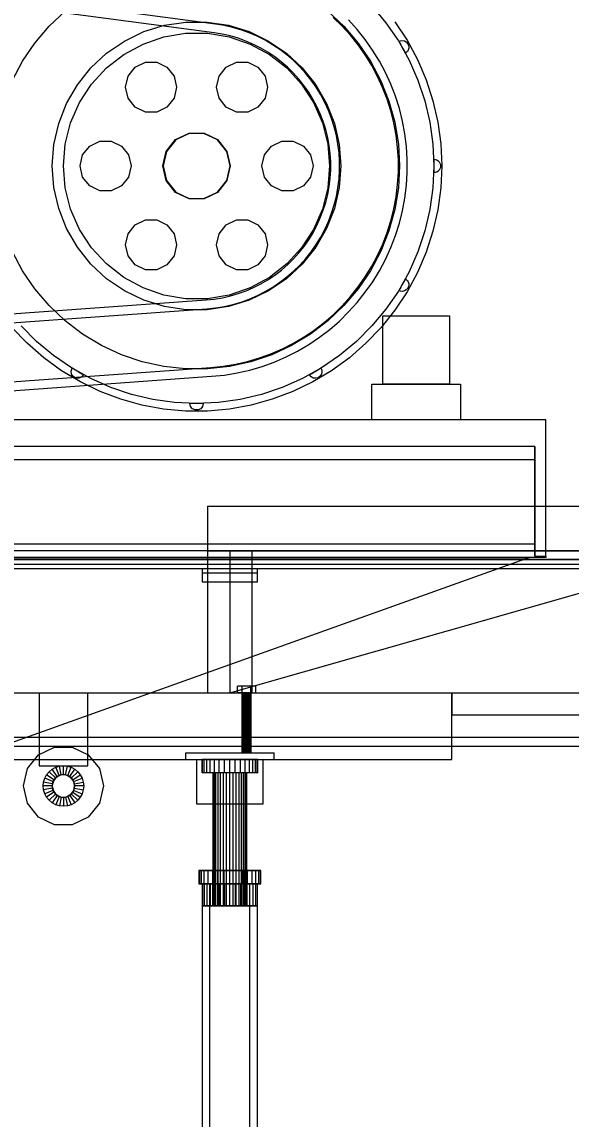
# Model space of a CAD drawing. Header units: millimetres. Extents: x -1970 to 34302, y -65268 to 6837.
# Drawn here: x 26941 to 27436, y 758 to 1746 of the extents above; entities that cross this region are included whole.
import ezdxf

# ---------------------------------------------------------------- set-up
doc = ezdxf.new("R2010")
doc.units = ezdxf.units.MM
for name, color, linetype, lineweight in [('COTAS_P', 1, 'Continuous', 0), ('lateral_briquetadora', 7, 'Continuous', 0), ('lateral_C05', 7, 'Continuous', 0)]:
    doc.layers.add(name, color=color, linetype=linetype, lineweight=lineweight)
doc.dimstyles.new('R19_100', dxfattribs={"dimtxt": 250, "dimasz": 150, "dimexe": 150, "dimexo": 80, "dimgap": 100, "dimtad": 1, "dimtih": 1, "dimtoh": 1, "dimdsep": 46, "dimcen": 0.09, "dimadec": 0, "dimazin": 0, "dimtfac": 1, "dimtdec": 4, "dimtofl": 0, "dimtmove": 0, "dimatfit": 3, "dimfxl": 1, "dimtolj": 1, "dimtzin": 0, "dimarcsym": 0})

# ---------------------------------------------------------------- blocks, each defined once
blk = doc.blocks.new('*D6')
at = {"layer": 'COTAS_P', "color": 0, "lineweight": -2, "transparency": 16777216}
for p, q in [((25128.19, 1262), (25128.19, 2232)), ((27628.19, 1262), (27628.19, 2232)), ((25278.19, 2082), (27478.19, 2082))]:
    blk.add_line(p, q, dxfattribs=at)
at = {"layer": 'COTAS_P', "color": 0, "transparency": 16777216}
for points in [[(25278.19, 2107), (25278.19, 2057), (25128.19, 2082)], [(27478.19, 2107), (27478.19, 2057), (27628.19, 2082)]]:
    blk.add_solid(points, dxfattribs=at)
at = {"layer": 'Defpoints', "color": 0, "transparency": 16777216}
for p in [(27628.19, 2082), (25128.19, 1182), (27628.19, 1182)]:
    blk.add_point(p, dxfattribs=at)

msp = doc.modelspace()

# ---------------------------------------------------------------- linework, layer by layer
at = {"layer": 'lateral_briquetadora'}
for p, q in [((27114.11, 1736.548), (25367.799, 1968.382)), ((27115.163, 1744.478), (25368.852, 1976.313)), ((27256.334, 1760.771), (27268.962, 1745.564)), ((26965.329, 1742.449), (26979.715, 1756.076)), ((27216.658, 1756.076), (27231.044, 1742.449)), ((27229.411, 1742.712), (27221.451, 1750.502)), ((26952.502, 1727.347), (26965.329, 1742.449)), ((27050.692, 1737.614), (27069.259, 1743.341)), ((27069.259, 1743.341), (27088.472, 1746.236)), ((27088.472, 1746.236), (27107.901, 1746.236)), ((27107.901, 1746.236), (27127.114, 1743.341)), ((27122.954, 1743.2), (27115.163, 1744.478)), ((27130.651, 1741.448), (27122.954, 1743.2)), ((27127.114, 1743.341), (27145.681, 1737.614)), ((27138.227, 1739.228), (27130.651, 1741.448)), ((27236.879, 1734.449), (27229.411, 1742.712)), ((27231.044, 1742.449), (27243.872, 1727.347)), ((27242.976, 1739.629), (27235.179, 1748.255)), ((27268.962, 1745.564), (27280.133, 1729.256)), ((27276.979, 1746.501), (27287.904, 1729.951)), ((27033.187, 1729.183), (27050.692, 1737.614)), ((27049.983, 1726.493), (27068.728, 1732.928)), ((27068.728, 1732.928), (27088.277, 1736.19)), ((27088.277, 1736.19), (27108.096, 1736.19)), ((27108.096, 1736.19), (27127.645, 1732.928)), ((27121.418, 1735.349), (27114.11, 1736.548)), ((27128.638, 1733.706), (27121.418, 1735.349)), ((27127.645, 1732.928), (27146.39, 1726.493)), ((27135.744, 1731.624), (27128.638, 1733.706)), ((27142.71, 1729.111), (27135.744, 1731.624)), ((27145.653, 1736.55), (27138.227, 1739.228)), ((27152.902, 1733.421), (27145.653, 1736.55)), ((27145.681, 1737.614), (27163.187, 1729.183)), ((27159.945, 1729.856), (27152.902, 1733.421)), ((27166.757, 1725.866), (27159.945, 1729.856)), ((27243.828, 1725.744), (27236.879, 1734.449)), ((27250.23, 1730.542), (27242.976, 1739.629)), ((27256.915, 1721.028), (27250.23, 1730.542)), ((27287.904, 1729.951), (27297.301, 1712.488)), ((26941.382, 1710.946), (26952.502, 1727.347)), ((27017.133, 1718.238), (27033.187, 1729.183)), ((27032.553, 1717.06), (27049.983, 1726.493)), ((27149.508, 1726.177), (27142.71, 1729.111)), ((27146.39, 1726.493), (27163.82, 1717.06)), ((27156.115, 1722.832), (27149.508, 1726.177)), ((27162.505, 1719.09), (27156.115, 1722.832)), ((27163.187, 1729.183), (27179.24, 1718.238)), ((27173.312, 1721.467), (27166.757, 1725.866)), ((27179.586, 1716.675), (27173.312, 1721.467)), ((27250.232, 1716.631), (27243.828, 1725.744)), ((27243.872, 1727.347), (27254.991, 1710.946)), ((27263.006, 1711.123), (27256.915, 1721.028)), ((27280.133, 1729.256), (27289.752, 1711.988)), ((27280.443, 1728.754), (27282.111, 1729.433)), ((27280.443, 1728.754), (27281.336, 1727.29)), ((27281.336, 1727.29), (27282.217, 1725.819)), ((27282.111, 1729.433), (27283.904, 1729.587)), ((27282.217, 1725.819), (27283.086, 1724.341)), ((27283.086, 1724.341), (27283.943, 1722.857)), ((27283.904, 1729.587), (27285.663, 1729.203)), ((27283.943, 1722.857), (27284.788, 1721.365)), ((27284.788, 1721.365), (27285.622, 1719.867)), ((27285.663, 1729.203), (27287.229, 1728.313)), ((27287.229, 1728.313), (27288.46, 1727)), ((27288.446, 1720.18), (27287.873, 1719.475)), ((27288.906, 1720.964), (27288.446, 1720.18)), ((27288.46, 1727), (27289.246, 1725.38)), ((27289.242, 1721.809), (27288.906, 1720.964)), ((27289.447, 1722.694), (27289.242, 1721.809)), ((27289.246, 1725.38), (27289.516, 1723.6)), ((27289.516, 1723.6), (27289.447, 1722.694)), ((26932.1, 1693.44), (26941.382, 1710.946)), ((27002.89, 1705.022), (27017.133, 1718.238)), ((27016.913, 1704.887), (27032.553, 1717.06)), ((27042.846, 1705.596), (27052.069, 1710.037)), ((27052.069, 1710.037), (27062.305, 1710.037)), ((27062.305, 1710.037), (27071.527, 1705.596)), ((27124.846, 1705.596), (27134.069, 1710.037)), ((27134.069, 1710.037), (27144.305, 1710.037)), ((27144.305, 1710.037), (27153.527, 1705.596)), ((27168.653, 1714.964), (27162.505, 1719.09)), ((27163.82, 1717.06), (27179.46, 1704.887)), ((27174.538, 1710.469), (27168.653, 1714.964)), ((27180.137, 1705.623), (27174.538, 1710.469)), ((27179.24, 1718.238), (27193.483, 1705.022)), ((27185.555, 1711.509), (27179.586, 1716.675)), ((27191.197, 1705.987), (27185.555, 1711.509)), ((27256.066, 1707.143), (27250.232, 1716.631)), ((27254.991, 1710.946), (27264.273, 1693.44)), ((27268.479, 1700.864), (27263.006, 1711.123)), ((27285.622, 1719.867), (27286.443, 1718.362)), ((27287.2, 1718.864), (27286.443, 1718.362)), ((27287.873, 1719.475), (27287.2, 1718.864)), ((27289.752, 1711.988), (27297.736, 1693.906)), ((27297.301, 1712.488), (27305.094, 1694.254)), ((26990.776, 1689.832), (27002.89, 1705.022)), ((27003.49, 1690.306), (27016.913, 1704.887)), ((27036.464, 1697.593), (27042.846, 1705.596)), ((27071.527, 1705.596), (27077.909, 1697.593)), ((27118.464, 1697.593), (27124.846, 1705.596)), ((27153.527, 1705.596), (27159.909, 1697.593)), ((27179.46, 1704.887), (27192.883, 1690.306)), ((27185.429, 1700.443), (27180.137, 1705.623)), ((27190.394, 1694.95), (27185.429, 1700.443)), ((27196.491, 1700.13), (27191.197, 1705.987)), ((27193.483, 1705.022), (27205.598, 1689.832)), ((27201.416, 1693.96), (27196.491, 1700.13)), ((27261.309, 1697.316), (27256.066, 1707.143)), ((27273.314, 1690.29), (27268.479, 1700.864)), ((26992.65, 1673.714), (27003.49, 1690.306)), ((27034.187, 1687.614), (27036.464, 1697.593)), ((27077.909, 1697.593), (27080.187, 1687.614)), ((27116.187, 1687.614), (27118.464, 1697.593)), ((27159.909, 1697.593), (27162.187, 1687.614)), ((27195.014, 1689.163), (27190.394, 1694.95)), ((27192.883, 1690.306), (27203.723, 1673.714)), ((27205.955, 1687.501), (27201.416, 1693.96)), ((27265.941, 1687.187), (27261.309, 1697.316)), ((27264.273, 1693.44), (27271.607, 1675.032)), ((27277.494, 1679.44), (27273.314, 1690.29)), ((27297.736, 1693.906), (27304.017, 1675.164)), ((27305.094, 1694.254), (27311.222, 1675.394)), ((26981.061, 1673.005), (26990.776, 1689.832)), ((27036.464, 1677.635), (27034.187, 1687.614)), ((27080.187, 1687.614), (27077.909, 1677.635)), ((27118.464, 1677.635), (27116.187, 1687.614)), ((27162.187, 1687.614), (27159.909, 1677.635)), ((27199.272, 1683.104), (27195.014, 1689.163)), ((27203.15, 1676.796), (27199.272, 1683.104)), ((27205.598, 1689.832), (27215.313, 1673.005)), ((27210.09, 1680.776), (27205.955, 1687.501)), ((27213.806, 1673.811), (27210.09, 1680.776)), ((27269.944, 1676.794), (27265.941, 1687.187)), ((26973.962, 1654.918), (26981.061, 1673.005)), ((26984.689, 1655.564), (26992.65, 1673.714)), ((27042.846, 1669.632), (27036.464, 1677.635)), ((27077.909, 1677.635), (27071.527, 1669.632)), ((27124.846, 1669.632), (27118.464, 1677.635)), ((27159.909, 1677.635), (27153.527, 1669.632)), ((27206.636, 1670.263), (27203.15, 1676.796)), ((27203.723, 1673.714), (27211.685, 1655.564)), ((27217.089, 1666.632), (27213.806, 1673.811)), ((27215.313, 1673.005), (27222.411, 1654.918)), ((27273.305, 1666.175), (27269.944, 1676.794)), ((27271.607, 1675.032), (27276.908, 1655.94)), ((27281.002, 1668.354), (27277.494, 1679.44)), ((27304.017, 1675.164), (27308.543, 1655.922)), ((27311.222, 1675.394), (27315.635, 1656.061)), ((27052.069, 1665.191), (27042.846, 1669.632)), ((27062.305, 1665.191), (27052.069, 1665.191)), ((27071.527, 1669.632), (27062.305, 1665.191)), ((27134.069, 1665.191), (27124.846, 1669.632)), ((27144.305, 1665.191), (27134.069, 1665.191)), ((27153.527, 1669.632), (27144.305, 1665.191)), ((27209.715, 1663.529), (27206.636, 1670.263)), ((27212.377, 1656.619), (27209.715, 1663.529)), ((27219.927, 1659.265), (27217.089, 1666.632)), ((27276.009, 1655.37), (27273.305, 1666.175)), ((27283.826, 1657.074), (27281.002, 1668.354)), ((26969.639, 1635.975), (26973.962, 1654.918)), ((26979.823, 1636.351), (26984.689, 1655.564)), ((27211.685, 1655.564), (27216.55, 1636.351)), ((27214.611, 1649.559), (27212.377, 1656.619)), ((27222.309, 1651.738), (27219.927, 1659.265)), ((27224.226, 1644.08), (27222.309, 1651.738)), ((27222.411, 1654.918), (27226.735, 1635.975)), ((27278.048, 1644.42), (27276.009, 1655.37)), ((27276.908, 1655.94), (27280.114, 1636.386)), ((27285.954, 1645.643), (27283.826, 1657.074)), ((27308.543, 1655.922), (27311.274, 1636.345)), ((27315.635, 1656.061), (27318.297, 1636.41)), ((27079.232, 1640.368), (27091.422, 1646.238)), ((27091.475, 1646.006), (27079.381, 1640.182)), ((27091.422, 1646.238), (27104.951, 1646.238)), ((27104.898, 1646.006), (27091.475, 1646.006)), ((27116.993, 1640.182), (27104.898, 1646.006)), ((27104.951, 1646.238), (27117.141, 1640.368)), ((27216.409, 1642.376), (27214.611, 1649.559)), ((27217.765, 1635.096), (27216.409, 1642.376)), ((27225.671, 1636.319), (27224.226, 1644.08)), ((27279.413, 1633.366), (27278.048, 1644.42)), ((27287.379, 1634.103), (27285.954, 1645.643)), ((26968.187, 1616.6), (26969.639, 1635.975)), ((26978.187, 1616.6), (26979.823, 1636.351)), ((26995.464, 1626.579), (27001.846, 1634.582)), ((27001.846, 1634.582), (27011.069, 1639.023)), ((27011.069, 1639.023), (27021.305, 1639.023)), ((27021.305, 1639.023), (27030.527, 1634.582)), ((27030.527, 1634.582), (27036.909, 1626.579)), ((27070.797, 1629.79), (27079.232, 1640.368)), ((27079.381, 1640.182), (27071.011, 1629.687)), ((27125.362, 1629.687), (27116.993, 1640.182)), ((27117.141, 1640.368), (27125.576, 1629.79)), ((27159.464, 1626.579), (27165.846, 1634.582)), ((27165.846, 1634.582), (27175.069, 1639.023)), ((27175.069, 1639.023), (27185.305, 1639.023)), ((27185.305, 1639.023), (27194.527, 1634.582)), ((27194.527, 1634.582), (27200.909, 1626.579)), ((27216.55, 1636.351), (27218.187, 1616.6)), ((27218.672, 1627.747), (27217.765, 1635.096)), ((27226.638, 1628.484), (27225.671, 1636.319)), ((27226.735, 1635.975), (27228.187, 1616.6)), ((27280.099, 1622.25), (27279.413, 1633.366)), ((27280.114, 1636.386), (27281.187, 1616.6)), ((27288.095, 1622.498), (27287.379, 1634.103)), ((27311.274, 1636.345), (27312.187, 1616.6)), ((27318.297, 1636.41), (27319.187, 1616.6)), ((26993.187, 1616.6), (26995.464, 1626.579)), ((27036.909, 1626.579), (27039.187, 1616.6)), ((27067.787, 1616.6), (27070.797, 1629.79)), ((27071.011, 1629.687), (27068.024, 1616.6)), ((27128.349, 1616.6), (27125.362, 1629.687)), ((27125.576, 1629.79), (27128.587, 1616.6)), ((27157.187, 1616.6), (27159.464, 1626.579)), ((27200.909, 1626.579), (27203.187, 1616.6)), ((27219.128, 1620.356), (27218.672, 1627.747)), ((27227.124, 1620.604), (27226.638, 1628.484)), ((27280.104, 1611.112), (27280.099, 1622.25)), ((27288.1, 1610.87), (27288.095, 1622.498)), ((27312.102, 1622.599), (27312.125, 1621.743)), ((27312.102, 1622.599), (27313.451, 1622.465)), ((27312.125, 1621.743), (27312.144, 1620.886)), ((27313.451, 1622.465), (27314.736, 1622.032)), ((27314.736, 1622.032), (27315.89, 1621.321)), ((27315.89, 1621.321), (27316.855, 1620.369)), ((26969.639, 1597.225), (26968.187, 1616.6)), ((26979.823, 1596.849), (26978.187, 1616.6)), ((26995.464, 1606.621), (26993.187, 1616.6)), ((27039.187, 1616.6), (27036.909, 1606.621)), ((27070.797, 1603.41), (27067.787, 1616.6)), ((27068.024, 1616.6), (27071.011, 1603.513)), ((27125.362, 1603.513), (27128.349, 1616.6)), ((27128.587, 1616.6), (27125.576, 1603.41)), ((27159.464, 1606.621), (27157.187, 1616.6)), ((27203.187, 1616.6), (27200.909, 1606.621)), ((27218.187, 1616.6), (27216.55, 1596.849)), ((27218.682, 1605.56), (27219.132, 1612.951)), ((27219.132, 1612.951), (27219.128, 1620.356)), ((27226.649, 1604.83), (27227.128, 1612.71)), ((27228.187, 1616.6), (27226.735, 1597.225)), ((27227.128, 1612.71), (27227.124, 1620.604)), ((27281.187, 1616.6), (27280.114, 1596.814)), ((27312.187, 1616.6), (27311.274, 1596.855)), ((27312.125, 1611.457), (27312.102, 1610.601)), ((27312.144, 1612.314), (27312.125, 1611.457)), ((27312.144, 1620.886), (27312.159, 1620.029)), ((27312.159, 1613.171), (27312.144, 1612.314)), ((27312.159, 1620.029), (27312.171, 1619.171)), ((27312.171, 1614.029), (27312.159, 1613.171)), ((27312.171, 1619.171), (27312.18, 1618.314)), ((27312.18, 1614.886), (27312.171, 1614.029)), ((27312.18, 1618.314), (27312.185, 1617.457)), ((27312.185, 1615.743), (27312.18, 1614.886)), ((27312.185, 1617.457), (27312.187, 1616.6)), ((27312.187, 1616.6), (27312.185, 1615.743)), ((27314.736, 1611.168), (27313.451, 1610.735)), ((27315.89, 1611.879), (27314.736, 1611.168)), ((27316.855, 1612.831), (27315.89, 1611.879)), ((27316.855, 1620.369), (27317.582, 1619.225)), ((27317.582, 1613.975), (27316.855, 1612.831)), ((27317.582, 1619.225), (27318.033, 1617.947)), ((27318.033, 1615.253), (27317.582, 1613.975)), ((27318.033, 1617.947), (27318.187, 1616.6)), ((27318.187, 1616.6), (27318.033, 1615.253)), ((27319.187, 1616.6), (27318.297, 1596.79)), ((27001.846, 1598.618), (26995.464, 1606.621)), ((27036.909, 1606.621), (27030.527, 1598.618)), ((27079.232, 1592.832), (27070.797, 1603.41)), ((27071.011, 1603.513), (27079.381, 1593.018)), ((27116.993, 1593.018), (27125.362, 1603.513)), ((27125.576, 1603.41), (27117.141, 1592.832)), ((27165.846, 1598.618), (27159.464, 1606.621)), ((27200.909, 1606.621), (27194.527, 1598.618)), ((27217.781, 1598.21), (27218.682, 1605.56)), ((27225.688, 1596.994), (27226.649, 1604.83)), ((27279.427, 1599.994), (27280.104, 1611.112)), ((27287.394, 1599.264), (27288.1, 1610.87)), ((27313.451, 1610.735), (27312.102, 1610.601)), ((26973.962, 1578.282), (26969.639, 1597.225)), ((26984.689, 1577.636), (26979.823, 1596.849)), ((27011.069, 1594.177), (27001.846, 1598.618)), ((27021.305, 1594.177), (27011.069, 1594.177)), ((27030.527, 1598.618), (27021.305, 1594.177)), ((27091.422, 1586.962), (27079.232, 1592.832)), ((27079.381, 1593.018), (27091.475, 1587.194)), ((27104.898, 1587.194), (27116.993, 1593.018)), ((27117.141, 1592.832), (27104.951, 1586.962)), ((27175.069, 1594.177), (27165.846, 1598.618)), ((27185.305, 1594.177), (27175.069, 1594.177)), ((27194.527, 1598.618), (27185.305, 1594.177)), ((27216.55, 1596.849), (27211.685, 1577.636)), ((27216.432, 1590.929), (27217.781, 1598.21)), ((27226.735, 1597.225), (27222.411, 1578.282)), ((27224.25, 1589.232), (27225.688, 1596.994)), ((27280.114, 1596.814), (27276.908, 1577.26)), ((27278.072, 1588.939), (27279.427, 1599.994)), ((27285.979, 1587.723), (27287.394, 1599.264)), ((27311.274, 1596.855), (27308.543, 1577.278)), ((27318.297, 1596.79), (27315.635, 1577.139)), ((27104.951, 1586.962), (27091.422, 1586.962)), ((27091.475, 1587.194), (27104.898, 1587.194)), ((27212.413, 1576.682), (27214.64, 1583.744)), ((27214.64, 1583.744), (27216.432, 1590.929)), ((27219.965, 1574.043), (27222.34, 1581.572)), ((27222.34, 1581.572), (27224.25, 1589.232)), ((27276.043, 1577.987), (27278.072, 1588.939)), ((27283.861, 1576.29), (27285.979, 1587.723)), ((26981.061, 1560.195), (26973.962, 1578.282)), ((26992.65, 1559.486), (26984.689, 1577.636)), ((27211.685, 1577.636), (27203.723, 1559.486)), ((27209.757, 1569.77), (27212.413, 1576.682)), ((27222.411, 1578.282), (27215.313, 1560.195)), ((27217.133, 1566.674), (27219.965, 1574.043)), ((27276.908, 1577.26), (27271.607, 1558.168)), ((27273.349, 1567.18), (27276.043, 1577.987)), ((27281.048, 1565.008), (27283.861, 1576.29)), ((27308.543, 1577.278), (27304.017, 1558.036)), ((27315.635, 1577.139), (27311.222, 1557.806)), ((27036.464, 1555.565), (27042.846, 1563.568)), ((27042.846, 1563.568), (27052.069, 1568.009)), ((27052.069, 1568.009), (27062.305, 1568.009)), ((27062.305, 1568.009), (27071.527, 1563.568)), ((27071.527, 1563.568), (27077.909, 1555.565)), ((27118.464, 1555.565), (27124.846, 1563.568)), ((27124.846, 1563.568), (27134.069, 1568.009)), ((27134.069, 1568.009), (27144.305, 1568.009)), ((27144.305, 1568.009), (27153.527, 1563.568)), ((27153.527, 1563.568), (27159.909, 1555.565)), ((27203.204, 1556.497), (27206.683, 1563.033)), ((27206.683, 1563.033), (27209.757, 1569.77)), ((27213.857, 1559.491), (27217.133, 1566.674)), ((27269.998, 1556.558), (27273.349, 1567.18)), ((27277.55, 1553.919), (27281.048, 1565.008)), ((26990.776, 1543.368), (26981.061, 1560.195)), ((27003.49, 1542.894), (26992.65, 1559.486)), ((27034.187, 1545.586), (27036.464, 1555.565)), ((27077.909, 1555.565), (27080.187, 1545.586)), ((27116.187, 1545.586), (27118.464, 1555.565)), ((27159.909, 1555.565), (27162.187, 1545.586)), ((27203.723, 1559.486), (27192.883, 1542.894)), ((27199.331, 1550.185), (27203.204, 1556.497)), ((27215.313, 1560.195), (27205.598, 1543.368)), ((27206.018, 1545.794), (27210.147, 1552.523)), ((27210.147, 1552.523), (27213.857, 1559.491)), ((27271.607, 1558.168), (27264.273, 1539.76)), ((27266.003, 1546.161), (27269.998, 1556.558)), ((27273.38, 1543.065), (27277.55, 1553.919)), ((27304.017, 1558.036), (27297.736, 1539.294)), ((27311.222, 1557.806), (27305.094, 1538.946)), ((27002.89, 1528.178), (26990.776, 1543.368)), ((27016.913, 1528.313), (27003.49, 1542.894)), ((27036.464, 1535.607), (27034.187, 1545.586)), ((27080.187, 1545.586), (27077.909, 1535.607)), ((27118.464, 1535.607), (27116.187, 1545.586)), ((27162.187, 1545.586), (27159.909, 1535.607)), ((27192.883, 1542.894), (27179.46, 1528.313)), ((27190.464, 1538.332), (27195.079, 1544.123)), ((27205.598, 1543.368), (27193.483, 1528.178)), ((27195.079, 1544.123), (27199.331, 1550.185)), ((27201.485, 1539.331), (27206.018, 1545.794)), ((27261.38, 1536.028), (27266.003, 1546.161)), ((27268.554, 1532.487), (27273.38, 1543.065)), ((26941.382, 1522.254), (26932.1, 1539.76)), ((27042.846, 1527.604), (27036.464, 1535.607)), ((27077.909, 1535.607), (27071.527, 1527.604)), ((27124.846, 1527.604), (27118.464, 1535.607)), ((27159.909, 1535.607), (27153.527, 1527.604)), ((27180.216, 1527.65), (27185.503, 1532.834)), ((27185.503, 1532.834), (27190.464, 1538.332)), ((27191.276, 1527.296), (27196.565, 1533.157)), ((27196.565, 1533.157), (27201.485, 1539.331)), ((27264.273, 1539.76), (27254.991, 1522.254)), ((27256.146, 1526.197), (27261.38, 1536.028)), ((27263.089, 1522.223), (27268.554, 1532.487)), ((27297.736, 1539.294), (27289.752, 1521.212)), ((27305.094, 1538.946), (27297.301, 1520.712)), ((26952.502, 1505.853), (26941.382, 1522.254)), ((27017.133, 1514.962), (27002.89, 1528.178)), ((27032.553, 1516.14), (27016.913, 1528.313)), ((27052.069, 1523.163), (27042.846, 1527.604)), ((27062.305, 1523.163), (27052.069, 1523.163)), ((27071.527, 1527.604), (27062.305, 1523.163)), ((27134.069, 1523.163), (27124.846, 1527.604)), ((27144.305, 1523.163), (27134.069, 1523.163)), ((27153.527, 1527.604), (27144.305, 1523.163)), ((27179.46, 1528.313), (27163.82, 1516.14)), ((27168.741, 1518.299), (27174.621, 1522.799)), ((27174.621, 1522.799), (27180.216, 1527.65)), ((27193.483, 1528.178), (27179.24, 1514.962)), ((27185.64, 1521.769), (27191.276, 1527.296)), ((27254.991, 1522.254), (27243.872, 1505.853)), ((27250.32, 1516.704), (27256.146, 1526.197)), ((27257.008, 1512.313), (27263.089, 1522.223)), ((27033.187, 1504.017), (27017.133, 1514.962)), ((27049.983, 1506.707), (27032.553, 1516.14)), ((27163.82, 1516.14), (27146.39, 1506.707)), ((27156.209, 1510.419), (27162.596, 1514.167)), ((27162.596, 1514.167), (27168.741, 1518.299)), ((27179.24, 1514.962), (27163.187, 1504.017)), ((27173.405, 1511.8), (27179.675, 1516.597)), ((27179.675, 1516.597), (27185.64, 1521.769)), ((27243.925, 1507.585), (27250.32, 1516.704)), ((27289.752, 1521.212), (27280.133, 1503.944)), ((27285.622, 1513.333), (27284.788, 1511.835)), ((27286.443, 1514.838), (27285.622, 1513.333)), ((27286.443, 1514.838), (27287.2, 1514.336)), ((27287.2, 1514.336), (27287.873, 1513.725)), ((27287.873, 1513.725), (27288.446, 1513.02)), ((27297.301, 1520.712), (27287.904, 1503.249)), ((27288.446, 1513.02), (27288.906, 1512.236)), ((26965.329, 1490.751), (26952.502, 1505.853)), ((27050.692, 1495.586), (27033.187, 1504.017)), ((27068.728, 1500.272), (27049.983, 1506.707)), ((27146.39, 1506.707), (27127.645, 1500.272)), ((27135.846, 1501.61), (27142.809, 1504.129)), ((27142.809, 1504.129), (27149.606, 1507.069)), ((27163.187, 1504.017), (27145.681, 1495.586)), ((27149.606, 1507.069), (27156.209, 1510.419)), ((27153.005, 1499.827), (27160.045, 1503.399)), ((27160.045, 1503.399), (27166.854, 1507.395)), ((27166.854, 1507.395), (27173.405, 1511.8)), ((27243.872, 1505.853), (27231.044, 1490.751)), ((27236.984, 1498.874), (27243.925, 1507.585)), ((27243.085, 1493.7), (27250.331, 1502.793)), ((27250.331, 1502.793), (27257.008, 1512.313)), ((27280.133, 1503.944), (27268.962, 1487.636)), ((27287.904, 1503.249), (27276.979, 1486.699)), ((27281.336, 1505.91), (27280.443, 1504.446)), ((27282.111, 1503.767), (27280.443, 1504.446)), ((27282.217, 1507.381), (27281.336, 1505.91)), ((27283.904, 1503.613), (27282.111, 1503.767)), ((27283.086, 1508.859), (27282.217, 1507.381)), ((27283.943, 1510.343), (27283.086, 1508.859)), ((27285.663, 1503.997), (27283.904, 1503.613)), ((27284.788, 1511.835), (27283.943, 1510.343)), ((27287.229, 1504.887), (27285.663, 1503.997)), ((27288.46, 1506.2), (27287.229, 1504.887)), ((27289.246, 1507.82), (27288.46, 1506.2)), ((27288.906, 1512.236), (27289.242, 1511.391)), ((27289.242, 1511.391), (27289.447, 1510.506)), ((27289.516, 1509.6), (27289.246, 1507.82)), ((27289.447, 1510.506), (27289.516, 1509.6)), ((25349.739, 1369.773), (27106.851, 1495.911)), ((27069.259, 1489.859), (27050.692, 1495.586)), ((27088.277, 1497.01), (27068.728, 1500.272)), ((27108.096, 1497.01), (27088.277, 1497.01)), ((27106.851, 1495.911), (27114.217, 1496.667)), ((27127.645, 1500.272), (27108.096, 1497.01)), ((27114.217, 1496.667), (27121.523, 1497.872)), ((27121.523, 1497.872), (27128.742, 1499.521)), ((27145.681, 1495.586), (27127.114, 1489.859)), ((27128.742, 1499.521), (27135.846, 1501.61)), ((27130.762, 1491.781), (27138.336, 1494.007)), ((27138.336, 1494.007), (27145.76, 1496.693)), ((27145.76, 1496.693), (27153.005, 1499.827)), ((27229.523, 1490.605), (27236.984, 1498.874)), ((27235.296, 1485.066), (27243.085, 1493.7)), ((25350.312, 1361.793), (27107.423, 1487.931)), ((26979.715, 1477.124), (26965.329, 1490.751)), ((27088.472, 1486.964), (27069.259, 1489.859)), ((27107.901, 1486.964), (27088.472, 1486.964)), ((27107.423, 1487.931), (27115.277, 1488.737)), ((27127.114, 1489.859), (27107.901, 1486.964)), ((27115.277, 1488.737), (27123.066, 1490.022)), ((27123.066, 1490.022), (27130.762, 1491.781)), ((27213.155, 1475.51), (27221.57, 1482.807)), ((27231.044, 1490.751), (27216.658, 1477.124)), ((27221.57, 1482.807), (27229.523, 1490.605)), ((27226.993, 1476.926), (27235.296, 1485.066)), ((27268.962, 1487.636), (27256.334, 1472.429)), ((27276.979, 1486.699), (27264.615, 1471.196)), ((26995.489, 1465.133), (26979.715, 1477.124)), ((27216.658, 1477.124), (27200.884, 1465.133)), ((27204.309, 1468.742), (27213.155, 1475.51)), ((27218.208, 1469.309), (27226.993, 1476.926)), ((27266.187, 1420), (27266.187, 1481.6)), ((27266.187, 1481.6), (27326.187, 1481.6)), ((27326.187, 1481.6), (27326.187, 1420)), ((26945.462, 1456.862), (26931.758, 1471.196)), ((26954.016, 1458.452), (26940.039, 1472.429)), ((27012.468, 1454.917), (26995.489, 1465.133)), ((27200.884, 1465.133), (27183.905, 1454.917)), ((27195.066, 1462.527), (27204.309, 1468.742)), ((27208.974, 1462.243), (27218.208, 1469.309)), ((27256.334, 1472.429), (27242.357, 1458.452)), ((27264.615, 1471.196), (27250.911, 1456.862)), ((26960.395, 1443.815), (26945.462, 1456.862)), ((26969.223, 1445.824), (26954.016, 1458.452)), ((27030.451, 1446.597), (27012.468, 1454.917)), ((27183.905, 1454.917), (27165.922, 1446.597)), ((27175.528, 1451.851), (27185.46, 1456.89)), ((27185.46, 1456.89), (27195.066, 1462.527)), ((27189.296, 1449.87), (27199.325, 1455.755)), ((27199.325, 1455.755), (27208.974, 1462.243)), ((27242.357, 1458.452), (27227.15, 1445.824)), ((27250.911, 1456.862), (27235.978, 1443.815)), ((26976.438, 1432.159), (26960.395, 1443.815)), ((26985.53, 1434.654), (26969.223, 1445.824)), ((27049.229, 1440.27), (27030.451, 1446.597)), ((27144.146, 1440.498), (27154.831, 1443.639)), ((27165.922, 1446.597), (27147.144, 1440.27)), ((27154.831, 1443.639), (27165.305, 1447.428)), ((27165.305, 1447.428), (27175.528, 1451.851)), ((27168.255, 1439.992), (27178.927, 1444.609)), ((27178.927, 1444.609), (27189.296, 1449.87)), ((27227.15, 1445.824), (27210.843, 1434.654)), ((27235.978, 1443.815), (27219.935, 1432.159)), ((25354.107, 1308.929), (27111.218, 1435.067)), ((26985.208, 1431.779), (26986.033, 1434.343)), ((27002.799, 1425.035), (26985.53, 1434.654)), ((26987.497, 1433.451), (26986.033, 1434.343)), ((26988.967, 1432.57), (26987.497, 1433.451)), ((27068.58, 1436.011), (27049.229, 1440.27)), ((27088.279, 1433.868), (27068.58, 1436.011)), ((27108.094, 1433.868), (27088.279, 1433.868)), ((27127.793, 1436.011), (27108.094, 1433.868)), ((27111.218, 1435.067), (27122.298, 1436.204)), ((27122.298, 1436.204), (27133.288, 1438.017)), ((27147.144, 1440.27), (27127.793, 1436.011)), ((27133.288, 1438.017), (27144.146, 1440.498)), ((27146.166, 1432.758), (27157.321, 1436.037)), ((27157.321, 1436.037), (27168.255, 1439.992)), ((27210.843, 1434.654), (27193.575, 1425.035)), ((27208.877, 1433.451), (27207.406, 1432.57)), ((27210.34, 1434.343), (27208.877, 1433.451)), ((27210.34, 1434.343), (27210.561, 1433.939)), ((27210.561, 1433.939), (27210.75, 1433.518)), ((27210.75, 1433.518), (27210.906, 1433.085)), ((25354.68, 1300.95), (27111.791, 1427.088)), ((26993.462, 1421.988), (26976.438, 1432.159)), ((26985.588, 1429.112), (26985.208, 1431.779)), ((26987.097, 1426.88), (26985.588, 1429.112)), ((26989.43, 1425.534), (26987.097, 1426.88)), ((26990.445, 1431.701), (26988.967, 1432.57)), ((26992.116, 1425.343), (26989.43, 1425.534)), ((26991.93, 1430.843), (26990.445, 1431.701)), ((26993.421, 1429.998), (26991.93, 1430.843)), ((26994.616, 1426.347), (26992.116, 1425.343)), ((26994.919, 1429.165), (26993.421, 1429.998)), ((26996.424, 1428.344), (26994.616, 1426.347)), ((26996.424, 1428.344), (26994.919, 1429.165)), ((27020.881, 1417.051), (27002.799, 1425.035)), ((27111.791, 1427.088), (27123.358, 1428.275)), ((27123.358, 1428.275), (27134.83, 1430.167)), ((27134.83, 1430.167), (27146.166, 1432.758)), ((27193.575, 1425.035), (27175.492, 1417.051)), ((27201.454, 1429.165), (27199.949, 1428.344)), ((27201.39, 1426.625), (27199.949, 1428.344)), ((27203.361, 1425.555), (27201.39, 1426.625)), ((27202.952, 1429.998), (27201.454, 1429.165)), ((27219.935, 1432.159), (27202.912, 1421.988)), ((27204.443, 1430.843), (27202.952, 1429.998)), ((27205.587, 1425.284), (27203.361, 1425.555)), ((27205.928, 1431.701), (27204.443, 1430.843)), ((27207.757, 1425.849), (27205.587, 1425.284)), ((27207.406, 1432.57), (27205.928, 1431.701)), ((27209.569, 1427.172), (27207.757, 1425.849)), ((27210.767, 1429.067), (27209.569, 1427.172)), ((27211.187, 1431.271), (27210.767, 1429.067)), ((27210.906, 1433.085), (27211.028, 1432.641)), ((27211.028, 1432.641), (27211.116, 1432.189)), ((27211.116, 1432.189), (27211.169, 1431.731)), ((27211.169, 1431.731), (27211.187, 1431.271)), ((27011.328, 1413.384), (26993.462, 1421.988)), ((27039.623, 1410.769), (27020.881, 1417.051)), ((27175.492, 1417.051), (27156.75, 1410.769)), ((27202.912, 1421.988), (27185.045, 1413.384)), ((27256.187, 1420), (27336.187, 1420)), ((27256.187, 1388), (27256.187, 1420)), ((27326.187, 1420), (27266.187, 1420)), ((27336.187, 1420), (27336.187, 1388)), ((27029.894, 1406.417), (27011.328, 1413.384)), ((27049.009, 1401.141), (27029.894, 1406.417)), ((27058.864, 1406.244), (27039.623, 1410.769)), ((27078.441, 1403.513), (27058.864, 1406.244)), ((27137.509, 1406.244), (27117.932, 1403.513)), ((27156.75, 1410.769), (27137.509, 1406.244)), ((27166.479, 1406.417), (27147.364, 1401.141)), ((27185.045, 1413.384), (27166.479, 1406.417)), ((27068.521, 1397.6), (27049.009, 1401.141)), ((27088.271, 1395.823), (27068.521, 1397.6)), ((27098.187, 1402.6), (27078.441, 1403.513)), ((27108.102, 1395.823), (27088.271, 1395.823)), ((27092.187, 1402.672), (27092.187, 1402.684)), ((27093.901, 1402.643), (27092.187, 1402.684)), ((27092.187, 1402.66), (27092.187, 1402.672)), ((27092.187, 1402.648), (27092.187, 1402.66)), ((27092.187, 1402.636), (27092.187, 1402.648)), ((27092.187, 1402.624), (27092.187, 1402.636)), ((27092.187, 1402.612), (27092.187, 1402.624)), ((27092.187, 1402.6), (27092.187, 1402.612)), ((27092.781, 1399.997), (27092.187, 1402.6)), ((27094.446, 1397.909), (27092.781, 1399.997)), ((27095.615, 1402.615), (27093.901, 1402.643)), ((27096.851, 1396.75), (27094.446, 1397.909)), ((27097.329, 1402.602), (27095.615, 1402.615)), ((27099.522, 1396.75), (27096.851, 1396.75)), ((27099.044, 1402.602), (27097.329, 1402.602)), ((27117.932, 1403.513), (27098.187, 1402.6)), ((27100.758, 1402.615), (27099.044, 1402.602)), ((27101.928, 1397.909), (27099.522, 1396.75)), ((27102.472, 1402.643), (27100.758, 1402.615)), ((27103.592, 1399.997), (27101.928, 1397.909)), ((27104.186, 1402.684), (27102.472, 1402.643)), ((27104.187, 1402.6), (27103.592, 1399.997)), ((27104.186, 1402.684), (27104.186, 1402.672)), ((27104.186, 1402.672), (27104.186, 1402.66)), ((27104.186, 1402.66), (27104.186, 1402.648)), ((27104.186, 1402.648), (27104.186, 1402.636)), ((27104.186, 1402.636), (27104.187, 1402.624)), ((27104.187, 1402.624), (27104.187, 1402.612)), ((27104.187, 1402.612), (27104.187, 1402.6)), ((27127.852, 1397.6), (27108.102, 1395.823)), ((27147.364, 1401.141), (27127.852, 1397.6)), ((27413.187, 1388), (26783.187, 1388)), ((27336.187, 1388), (27256.187, 1388)), ((27413.187, 1265), (27413.187, 1388)), ((27403.187, 1364), (26783.187, 1364)), ((27403.187, 1364), (27403.187, 1265)), ((27403.187, 1352), (27403.187, 1364)), ((27403.187, 1352), (26783.187, 1352)), ((27403.187, 1276), (27403.187, 1352)), ((27403.187, 1276), (26783.187, 1276)), ((27403.187, 1265), (27403.187, 1276)), ((27413.187, 1264), (26783.187, 1264)), ((26828.187, 1264), (27398.187, 1264)), ((27398.187, 1264), (26828.187, 1060)), ((27403.187, 1265), (27413.187, 1265)), ((27413.187, 1265), (27413.187, 1264))]:
    msp.add_line(p, q, dxfattribs=at)
at = {"layer": 'lateral_C05'}
for p, q in [((27108.187, 1310), (28033.187, 1310)), ((27108.187, 1310), (27108.187, 1270)), ((27628.187, 1270), (25128.187, 1270)), ((27108.187, 1270), (27148.187, 1270)), ((27108.187, 1270), (27108.187, 1142)), ((27108.187, 1270), (28033.187, 1270)), ((27128.187, 1142), (27578.187, 1270)), ((27578.187, 1270), (27128.187, 1270)), ((27128.187, 1270), (27128.187, 1142)), ((27148.187, 1142), (27148.187, 1270)), ((27628.187, 1262), (25128.187, 1262)), ((25218.187, 1262), (27538.187, 1262)), ((25218.187, 1258), (27538.187, 1258)), ((25218.187, 1254), (27538.187, 1254)), ((27103.187, 1254), (27153.187, 1254)), ((27103.187, 1254), (27103.187, 1250)), ((27103.187, 1250), (27153.187, 1250)), ((27103.187, 1250), (27103.187, 1242)), ((27153.187, 1250), (27153.187, 1254)), ((27153.187, 1242), (27153.187, 1250)), ((27103.187, 1242), (27153.187, 1242)), ((27108.187, 1242), (27148.187, 1242)), ((27108.187, 1242), (27108.187, 1142)), ((27148.187, 1142), (27148.187, 1242)), ((27139.187, 1148), (27135.187, 1148)), ((27135.187, 1142), (27135.187, 1148)), ((27147.187, 1148), (27139.187, 1148)), ((27139.187, 1142), (27139.187, 1148)), ((27151.187, 1148), (27147.187, 1148)), ((27147.187, 1142), (27147.187, 1148)), ((27151.187, 1148), (27151.187, 1142)), ((25038.187, 1142), (27328.187, 1142)), ((26956.187, 1142), (27000.187, 1142)), ((26956.187, 1142), (26956.187, 1076.25)), ((27000.187, 1076.25), (27000.187, 1142)), ((27108.187, 1142), (27148.187, 1142)), ((27139.187, 1142), (27135.187, 1142)), ((27139.323, 1142), (27139.187, 1142)), ((27139.187, 1088), (27139.187, 1142)), ((27147.187, 1142), (27139.187, 1142)), ((27139.722, 1142), (27139.323, 1142)), ((27139.323, 1088), (27139.323, 1142)), ((27140.358, 1142), (27139.722, 1142)), ((27139.722, 1088), (27139.722, 1142)), ((27141.187, 1142), (27140.358, 1142)), ((27140.358, 1088), (27140.358, 1142)), ((27142.151, 1142), (27141.187, 1142)), ((27141.187, 1088), (27141.187, 1142)), ((27143.187, 1142), (27142.151, 1142)), ((27142.151, 1088), (27142.151, 1142)), ((27144.222, 1142), (27143.187, 1142)), ((27143.187, 1088), (27143.187, 1142)), ((27145.187, 1142), (27144.222, 1142)), ((27144.222, 1088), (27144.222, 1142)), ((27146.015, 1142), (27145.187, 1142)), ((27145.187, 1088), (27145.187, 1142)), ((27146.651, 1142), (27146.015, 1142)), ((27146.015, 1088), (27146.015, 1142)), ((27147.05, 1142), (27146.651, 1142)), ((27146.651, 1088), (27146.651, 1142)), ((27147.187, 1142), (27147.05, 1142)), ((27147.05, 1088), (27147.05, 1142)), ((27147.187, 1142), (27147.187, 1088)), ((27147.187, 1142), (27151.187, 1142)), ((27328.187, 1082), (27328.187, 1142)), ((27328.187, 1142), (27718.187, 1142)), ((27328.187, 1142), (27328.187, 1122)), ((27328.187, 1122), (27718.187, 1122)), ((25128.187, 1102), (27628.187, 1102)), ((25128.187, 1094), (27628.187, 1094)), ((26955.741, 1086.146), (26970.176, 1093.097)), ((26970.176, 1093.097), (26986.197, 1093.097)), ((26986.197, 1093.097), (27000.632, 1086.146)), ((27088.187, 1088), (27168.187, 1088)), ((27088.187, 1088), (27088.187, 1082)), ((27139.323, 1088), (27139.187, 1088)), ((27139.722, 1088), (27139.323, 1088)), ((27140.358, 1088), (27139.722, 1088)), ((27141.187, 1088), (27140.358, 1088)), ((27142.151, 1088), (27141.187, 1088)), ((27143.187, 1088), (27142.151, 1088)), ((27144.222, 1088), (27143.187, 1088)), ((27145.187, 1088), (27144.222, 1088)), ((27146.015, 1088), (27145.187, 1088)), ((27146.651, 1088), (27146.015, 1088)), ((27147.05, 1088), (27146.651, 1088)), ((27147.05, 1088), (27147.187, 1088)), ((27168.187, 1082), (27168.187, 1088)), ((25038.187, 1082), (27328.187, 1082)), ((26945.752, 1073.62), (26955.741, 1086.146)), ((27000.632, 1086.146), (27010.621, 1073.62)), ((27088.187, 1082), (27168.187, 1082)), ((27098.187, 1082), (27158.187, 1082)), ((27098.187, 1082), (27098.187, 1042)), ((27103.667, 1082), (27103.187, 1082)), ((27103.187, 1070), (27103.187, 1082)), ((27105.09, 1082), (27103.667, 1082)), ((27103.667, 1070), (27103.667, 1082)), ((27107.4, 1082), (27105.09, 1082)), ((27105.09, 1070), (27105.09, 1082)), ((27110.509, 1082), (27107.4, 1082)), ((27107.4, 1070), (27107.4, 1082)), ((27114.297, 1082), (27110.509, 1082)), ((27110.509, 1070), (27110.509, 1082)), ((27118.619, 1082), (27114.297, 1082)), ((27114.297, 1070), (27114.297, 1082)), ((27123.309, 1082), (27118.619, 1082)), ((27118.619, 1070), (27118.619, 1082)), ((27128.187, 1082), (27123.309, 1082)), ((27123.309, 1070), (27123.309, 1082)), ((27133.064, 1082), (27128.187, 1082)), ((27128.187, 1070), (27128.187, 1082)), ((27137.754, 1082), (27133.064, 1082)), ((27133.064, 1070), (27133.064, 1082)), ((27142.076, 1082), (27137.754, 1082)), ((27137.754, 1070), (27137.754, 1082)), ((27145.864, 1082), (27142.076, 1082)), ((27142.076, 1070), (27142.076, 1082)), ((27148.973, 1082), (27145.864, 1082)), ((27145.864, 1070), (27145.864, 1082)), ((27151.284, 1082), (27148.973, 1082)), ((27148.973, 1070), (27148.973, 1082)), ((27152.706, 1082), (27151.284, 1082)), ((27151.284, 1070), (27151.284, 1082)), ((27153.187, 1082), (27152.706, 1082)), ((27152.706, 1070), (27152.706, 1082)), ((27153.187, 1082), (27153.187, 1070)), ((27158.187, 1042), (27158.187, 1082)), ((26942.187, 1058), (26945.752, 1073.62)), ((26956.187, 1076.25), (27000.187, 1076.25)), ((26961.326, 1064.984), (26963.012, 1068.139)), ((26963.012, 1068.139), (26965.282, 1070.905)), ((26969.664, 1063.695), (26963.012, 1068.139)), ((26965.282, 1070.905), (26968.047, 1073.174)), ((26970.939, 1065.248), (26965.282, 1070.905)), ((26968.047, 1073.174), (26971.203, 1074.861)), ((26972.492, 1066.523), (26968.047, 1073.174)), ((26971.203, 1074.861), (26974.626, 1075.899)), ((26974.264, 1067.47), (26971.203, 1074.861)), ((26975.598, 1067.659), (26973.187, 1066.66)), ((26976.187, 1068.053), (26974.264, 1067.47)), ((26974.626, 1075.899), (26978.187, 1076.25)), ((26976.187, 1068.053), (26974.626, 1075.899)), ((26978.187, 1068), (26975.598, 1067.659)), ((26978.187, 1068.25), (26976.187, 1068.053)), ((26978.187, 1068.25), (26978.187, 1076.25)), ((26978.187, 1076.25), (26981.747, 1075.899)), ((26980.186, 1068.053), (26978.187, 1068.25)), ((26980.775, 1067.659), (26978.187, 1068)), ((26980.186, 1068.053), (26981.747, 1075.899)), ((26982.109, 1067.47), (26980.186, 1068.053)), ((26983.187, 1066.66), (26980.775, 1067.659)), ((26981.747, 1075.899), (26985.171, 1074.861)), ((26982.109, 1067.47), (26985.171, 1074.861)), ((26983.881, 1066.523), (26988.326, 1073.174)), ((26985.171, 1074.861), (26988.326, 1073.174)), ((26985.434, 1065.248), (26991.091, 1070.905)), ((26986.709, 1063.695), (26993.361, 1068.139)), ((26988.326, 1073.174), (26991.091, 1070.905)), ((26991.091, 1070.905), (26993.361, 1068.139)), ((26993.361, 1068.139), (26995.047, 1064.984)), ((27010.621, 1073.62), (27014.187, 1058)), ((27103.667, 1070), (27103.187, 1070)), ((27105.09, 1070), (27103.667, 1070)), ((27107.4, 1070), (27105.09, 1070)), ((27110.509, 1070), (27107.4, 1070)), ((27114.297, 1070), (27110.509, 1070)), ((27113.475, 1070), (27113.187, 1070)), ((27113.187, 950), (27113.187, 1070)), ((27114.328, 1070), (27113.475, 1070)), ((27113.475, 950), (27113.475, 1070)), ((27118.619, 1070), (27114.297, 1070)), ((27115.715, 1070), (27114.328, 1070)), ((27114.328, 950), (27114.328, 1070)), ((27117.58, 1070), (27115.715, 1070)), ((27115.715, 950), (27115.715, 1070)), ((27119.853, 1070), (27117.58, 1070)), ((27117.58, 950), (27117.58, 1070)), ((27123.309, 1070), (27118.619, 1070)), ((27122.446, 1070), (27119.853, 1070)), ((27119.853, 950), (27119.853, 1070)), ((27125.26, 1070), (27122.446, 1070)), ((27122.446, 950), (27122.446, 1070)), ((27128.187, 1070), (27123.309, 1070)), ((27128.187, 1070), (27125.26, 1070)), ((27125.26, 950), (27125.26, 1070)), ((27131.113, 1070), (27128.187, 1070)), ((27128.187, 950), (27128.187, 1070)), ((27133.064, 1070), (27128.187, 1070)), ((27133.927, 1070), (27131.113, 1070)), ((27131.113, 950), (27131.113, 1070)), ((27137.754, 1070), (27133.064, 1070)), ((27136.52, 1070), (27133.927, 1070)), ((27133.927, 950), (27133.927, 1070)), ((27138.793, 1070), (27136.52, 1070)), ((27136.52, 950), (27136.52, 1070)), ((27142.076, 1070), (27137.754, 1070)), ((27140.659, 1070), (27138.793, 1070)), ((27138.793, 950), (27138.793, 1070)), ((27142.045, 1070), (27140.659, 1070)), ((27140.659, 950), (27140.659, 1070)), ((27142.898, 1070), (27142.045, 1070)), ((27142.045, 950), (27142.045, 1070)), ((27145.864, 1070), (27142.076, 1070)), ((27143.187, 1070), (27142.898, 1070)), ((27142.898, 950), (27142.898, 1070)), ((27143.187, 1070), (27143.187, 950)), ((27148.973, 1070), (27145.864, 1070)), ((27151.284, 1070), (27148.973, 1070)), ((27152.706, 1070), (27151.284, 1070)), ((27152.706, 1070), (27153.187, 1070)), ((26945.752, 1042.38), (26942.187, 1058)), ((26959.937, 1058), (26960.287, 1061.56)), ((26967.937, 1058), (26959.937, 1058)), ((26960.287, 1054.44), (26959.937, 1058)), ((26960.287, 1061.56), (26961.326, 1064.984)), ((26968.134, 1060), (26960.287, 1061.56)), ((26968.717, 1061.923), (26961.326, 1064.984)), ((26968.134, 1060), (26967.937, 1058)), ((26967.937, 1058), (26968.134, 1056)), ((26968.717, 1061.923), (26968.134, 1060)), ((26968.527, 1060.588), (26968.187, 1058)), ((26968.187, 1058), (26968.527, 1055.412)), ((26969.526, 1063), (26968.527, 1060.588)), ((26969.664, 1063.695), (26968.717, 1061.923)), ((26971.116, 1065.071), (26969.526, 1063)), ((26970.939, 1065.248), (26969.664, 1063.695)), ((26972.492, 1066.523), (26970.939, 1065.248)), ((26973.187, 1066.66), (26971.116, 1065.071)), ((26974.264, 1067.47), (26972.492, 1066.523)), ((26983.881, 1066.523), (26982.109, 1067.47)), ((26985.258, 1065.071), (26983.187, 1066.66)), ((26985.434, 1065.248), (26983.881, 1066.523)), ((26986.847, 1063), (26985.258, 1065.071)), ((26986.709, 1063.695), (26985.434, 1065.248)), ((26987.656, 1061.923), (26986.709, 1063.695)), ((26987.846, 1060.588), (26986.847, 1063)), ((26987.656, 1061.923), (26995.047, 1064.984)), ((26988.24, 1060), (26987.656, 1061.923)), ((26988.187, 1058), (26987.846, 1060.588)), ((26987.846, 1055.412), (26988.187, 1058)), ((26988.24, 1060), (26996.086, 1061.56)), ((26988.437, 1058), (26988.24, 1060)), ((26988.24, 1056), (26988.437, 1058)), ((26996.437, 1058), (26988.437, 1058)), ((26995.047, 1064.984), (26996.086, 1061.56)), ((26996.086, 1061.56), (26996.437, 1058)), ((26996.437, 1058), (26996.086, 1054.44)), ((27014.187, 1058), (27010.621, 1042.38)), ((26968.134, 1056), (26960.287, 1054.44)), ((26961.326, 1051.016), (26960.287, 1054.44)), ((26968.717, 1054.077), (26961.326, 1051.016)), ((26963.012, 1047.861), (26961.326, 1051.016)), ((26969.664, 1052.305), (26963.012, 1047.861)), ((26965.282, 1045.095), (26963.012, 1047.861)), ((26970.939, 1050.752), (26965.282, 1045.095)), ((26972.492, 1049.477), (26968.047, 1042.826)), ((26968.134, 1056), (26968.717, 1054.077)), ((26968.527, 1055.412), (26969.526, 1053)), ((26968.717, 1054.077), (26969.664, 1052.305)), ((26969.526, 1053), (26971.116, 1050.929)), ((26969.664, 1052.305), (26970.939, 1050.752)), ((26970.939, 1050.752), (26972.492, 1049.477)), ((26971.116, 1050.929), (26973.187, 1049.34)), ((26974.264, 1048.53), (26971.203, 1041.139)), ((26972.492, 1049.477), (26974.264, 1048.53)), ((26973.187, 1049.34), (26975.598, 1048.341)), ((26974.264, 1048.53), (26976.187, 1047.947)), ((26976.187, 1047.947), (26974.626, 1040.101)), ((26975.598, 1048.341), (26978.187, 1048)), ((26976.187, 1047.947), (26978.187, 1047.75)), ((26978.187, 1048), (26980.775, 1048.341)), ((26978.187, 1047.75), (26980.186, 1047.947)), ((26978.187, 1047.75), (26978.187, 1039.75)), ((26980.186, 1047.947), (26982.109, 1048.53)), ((26980.186, 1047.947), (26981.747, 1040.101)), ((26980.775, 1048.341), (26983.187, 1049.34)), ((26982.109, 1048.53), (26983.881, 1049.477)), ((26982.109, 1048.53), (26985.171, 1041.139)), ((26983.187, 1049.34), (26985.258, 1050.929)), ((26983.881, 1049.477), (26985.434, 1050.752)), ((26983.881, 1049.477), (26988.326, 1042.826)), ((26985.258, 1050.929), (26986.847, 1053)), ((26985.434, 1050.752), (26986.709, 1052.305)), ((26985.434, 1050.752), (26991.091, 1045.095)), ((26986.709, 1052.305), (26987.656, 1054.077)), ((26986.709, 1052.305), (26993.361, 1047.861)), ((26986.847, 1053), (26987.846, 1055.412)), ((26987.656, 1054.077), (26988.24, 1056)), ((26987.656, 1054.077), (26995.047, 1051.016)), ((26988.24, 1056), (26996.086, 1054.44)), ((26993.361, 1047.861), (26991.091, 1045.095)), ((26995.047, 1051.016), (26993.361, 1047.861)), ((26996.086, 1054.44), (26995.047, 1051.016)), ((26955.741, 1029.854), (26945.752, 1042.38)), ((26968.047, 1042.826), (26965.282, 1045.095)), ((26971.203, 1041.139), (26968.047, 1042.826)), ((26974.626, 1040.101), (26971.203, 1041.139)), ((26978.187, 1039.75), (26974.626, 1040.101)), ((26981.747, 1040.101), (26978.187, 1039.75)), ((26985.171, 1041.139), (26981.747, 1040.101)), ((26988.326, 1042.826), (26985.171, 1041.139)), ((26991.091, 1045.095), (26988.326, 1042.826)), ((27010.621, 1042.38), (27000.632, 1029.854)), ((27098.187, 1042), (27158.187, 1042)), ((26970.176, 1022.903), (26955.741, 1029.854)), ((27000.632, 1029.854), (26986.197, 1022.903)), ((26986.197, 1022.903), (26970.176, 1022.903)), ((27112.937, 982), (27100.187, 982)), ((27100.187, 982), (27100.725, 982)), ((27100.187, 982), (27100.187, 970)), ((27113.23, 982), (27100.725, 982)), ((27100.725, 982), (27102.318, 982)), ((27100.725, 982), (27100.725, 970)), ((27114.097, 982), (27102.318, 982)), ((27102.318, 982), (27104.905, 982)), ((27102.318, 982), (27102.318, 970)), ((27115.507, 982), (27104.905, 982)), ((27104.905, 982), (27108.388, 982)), ((27104.905, 982), (27104.905, 970)), ((27117.403, 982), (27108.388, 982)), ((27108.388, 982), (27112.631, 982)), ((27108.388, 982), (27108.388, 970)), ((27119.714, 982), (27112.631, 982)), ((27112.631, 982), (27117.471, 982)), ((27112.631, 982), (27112.631, 970)), ((27113.23, 982), (27112.937, 982)), ((27112.937, 970), (27112.937, 982)), ((27114.097, 982), (27113.23, 982)), ((27113.23, 970), (27113.23, 982)), ((27115.507, 982), (27114.097, 982)), ((27114.097, 970), (27114.097, 982)), ((27117.403, 982), (27115.507, 982)), ((27115.507, 970), (27115.507, 982)), ((27119.714, 982), (27117.403, 982)), ((27117.403, 970), (27117.403, 982)), ((27122.351, 982), (27117.471, 982)), ((27117.471, 982), (27122.724, 982)), ((27117.471, 982), (27117.471, 970)), ((27122.351, 982), (27119.714, 982)), ((27119.714, 970), (27119.714, 982)), ((27125.211, 982), (27122.351, 982)), ((27122.351, 970), (27122.351, 982)), ((27125.211, 982), (27122.724, 982)), ((27122.724, 982), (27128.187, 982)), ((27122.724, 982), (27122.724, 970)), ((27128.187, 982), (27125.211, 982)), ((27125.211, 970), (27125.211, 982)), ((27131.162, 982), (27128.187, 982)), ((27128.187, 982), (27133.649, 982)), ((27128.187, 970), (27128.187, 982)), ((27134.022, 982), (27131.162, 982)), ((27131.162, 982), (27133.649, 982)), ((27131.162, 970), (27131.162, 982)), ((27133.649, 982), (27138.902, 982)), ((27133.649, 982), (27133.649, 970)), ((27136.659, 982), (27134.022, 982)), ((27134.022, 982), (27138.902, 982)), ((27134.022, 970), (27134.022, 982)), ((27138.97, 982), (27136.659, 982)), ((27136.659, 982), (27143.743, 982)), ((27136.659, 970), (27136.659, 982)), ((27138.902, 982), (27143.743, 982)), ((27138.902, 982), (27138.902, 970)), ((27140.866, 982), (27138.97, 982)), ((27138.97, 982), (27147.986, 982)), ((27138.97, 970), (27138.97, 982)), ((27142.276, 982), (27140.866, 982)), ((27140.866, 982), (27151.468, 982)), ((27140.866, 970), (27140.866, 982)), ((27143.144, 982), (27142.276, 982)), ((27142.276, 982), (27154.055, 982)), ((27142.276, 970), (27142.276, 982)), ((27143.437, 982), (27143.144, 982)), ((27143.144, 982), (27155.649, 982)), ((27143.144, 970), (27143.144, 982)), ((27156.187, 982), (27143.437, 982)), ((27143.437, 982), (27143.437, 970)), ((27143.743, 982), (27147.986, 982)), ((27143.743, 982), (27143.743, 970)), ((27147.986, 982), (27151.468, 982)), ((27147.986, 982), (27147.986, 970)), ((27151.468, 982), (27154.055, 982)), ((27151.468, 982), (27151.468, 970)), ((27154.055, 982), (27155.649, 982)), ((27154.055, 982), (27154.055, 970)), ((27155.649, 982), (27156.187, 982)), ((27155.649, 982), (27155.649, 970)), ((27156.187, 970), (27156.187, 982)), ((27100.725, 970), (27100.187, 970)), ((27100.187, 970), (27112.937, 970)), ((27102.318, 970), (27100.725, 970)), ((27100.725, 970), (27113.23, 970)), ((27104.905, 970), (27102.318, 970)), ((27102.318, 970), (27114.097, 970)), ((27103.187, 970), (27110.187, 970)), ((27103.187, 970), (27103.187, 20)), ((27112.937, 970), (27103.187, 970)), ((27103.187, 970), (27103.667, 970)), ((27103.187, 970), (27103.187, 950)), ((27113.23, 970), (27103.667, 970)), ((27103.667, 970), (27105.09, 970)), ((27103.667, 970), (27103.667, 950)), ((27108.388, 970), (27104.905, 970)), ((27104.905, 970), (27115.507, 970)), ((27114.097, 970), (27105.09, 970)), ((27105.09, 970), (27107.4, 970)), ((27105.09, 970), (27105.09, 950)), ((27115.507, 970), (27107.4, 970)), ((27107.4, 970), (27110.509, 970)), ((27107.4, 970), (27107.4, 950)), ((27112.631, 970), (27108.388, 970)), ((27108.388, 970), (27117.403, 970)), ((27110.187, 20), (27110.187, 970)), ((27110.187, 970), (27146.187, 970)), ((27117.403, 970), (27110.509, 970)), ((27110.509, 970), (27114.297, 970)), ((27110.509, 970), (27110.509, 950)), ((27117.471, 970), (27112.631, 970)), ((27112.631, 970), (27119.714, 970)), ((27113.23, 970), (27112.937, 970)), ((27112.937, 950), (27112.937, 970)), ((27114.097, 970), (27113.23, 970)), ((27113.23, 950), (27113.23, 970)), ((27115.507, 970), (27114.097, 970)), ((27114.097, 950), (27114.097, 970)), ((27119.714, 970), (27114.297, 970)), ((27114.297, 970), (27118.619, 970)), ((27114.297, 970), (27114.297, 950)), ((27117.403, 970), (27115.507, 970)), ((27115.507, 950), (27115.507, 970)), ((27119.714, 970), (27117.403, 970)), ((27117.403, 950), (27117.403, 970)), ((27122.724, 970), (27117.471, 970)), ((27117.471, 970), (27122.351, 970)), ((27122.351, 970), (27118.619, 970)), ((27118.619, 970), (27123.309, 970)), ((27118.619, 970), (27118.619, 950)), ((27122.351, 970), (27119.714, 970)), ((27119.714, 950), (27119.714, 970)), ((27125.211, 970), (27122.351, 970)), ((27122.351, 950), (27122.351, 970)), ((27128.187, 970), (27122.724, 970)), ((27122.724, 970), (27125.211, 970)), ((27125.211, 970), (27123.309, 970)), ((27123.309, 970), (27128.187, 970)), ((27123.309, 970), (27123.309, 950)), ((27128.187, 970), (27125.211, 970)), ((27125.211, 950), (27125.211, 970)), ((27131.162, 970), (27128.187, 970)), ((27128.187, 970), (27133.064, 970)), ((27128.187, 950), (27128.187, 970)), ((27133.649, 970), (27128.187, 970)), ((27134.022, 970), (27131.162, 970)), ((27131.162, 970), (27133.064, 970)), ((27131.162, 950), (27131.162, 970)), ((27133.649, 970), (27131.162, 970)), ((27133.064, 970), (27137.754, 970)), ((27133.064, 970), (27133.064, 950)), ((27138.902, 970), (27133.649, 970)), ((27136.659, 970), (27134.022, 970)), ((27134.022, 970), (27137.754, 970)), ((27134.022, 950), (27134.022, 970)), ((27138.902, 970), (27134.022, 970)), ((27138.97, 970), (27136.659, 970)), ((27136.659, 970), (27142.076, 970)), ((27136.659, 950), (27136.659, 970)), ((27143.743, 970), (27136.659, 970)), ((27137.754, 970), (27142.076, 970)), ((27137.754, 970), (27137.754, 950)), ((27143.743, 970), (27138.902, 970)), ((27140.866, 970), (27138.97, 970)), ((27138.97, 970), (27145.864, 970)), ((27138.97, 950), (27138.97, 970)), ((27147.986, 970), (27138.97, 970)), ((27142.276, 970), (27140.866, 970)), ((27140.866, 970), (27148.973, 970)), ((27140.866, 950), (27140.866, 970)), ((27151.468, 970), (27140.866, 970)), ((27142.076, 970), (27145.864, 970)), ((27142.076, 970), (27142.076, 950)), ((27143.144, 970), (27142.276, 970)), ((27142.276, 970), (27151.284, 970)), ((27142.276, 950), (27142.276, 970)), ((27154.055, 970), (27142.276, 970)), ((27143.437, 970), (27143.144, 970)), ((27143.144, 970), (27152.706, 970)), ((27143.144, 950), (27143.144, 970)), ((27155.649, 970), (27143.144, 970)), ((27153.187, 970), (27143.437, 970)), ((27143.437, 970), (27143.437, 950)), ((27143.437, 970), (27156.187, 970)), ((27147.986, 970), (27143.743, 970)), ((27145.864, 970), (27148.973, 970)), ((27145.864, 970), (27145.864, 950)), ((27146.187, 20), (27146.187, 970)), ((27146.187, 970), (27153.187, 970)), ((27151.468, 970), (27147.986, 970)), ((27148.973, 970), (27151.284, 970)), ((27148.973, 970), (27148.973, 950)), ((27151.284, 970), (27152.706, 970)), ((27151.284, 970), (27151.284, 950)), ((27154.055, 970), (27151.468, 970)), ((27152.706, 970), (27153.187, 970)), ((27152.706, 970), (27152.706, 950)), ((27153.187, 20), (27153.187, 970)), ((27153.187, 950), (27153.187, 970)), ((27155.649, 970), (27154.055, 970)), ((27156.187, 970), (27155.649, 970)), ((27103.667, 950), (27103.187, 950)), ((27103.187, 950), (27112.937, 950)), ((27105.09, 950), (27103.667, 950)), ((27103.667, 950), (27113.23, 950)), ((27107.4, 950), (27105.09, 950)), ((27105.09, 950), (27114.097, 950)), ((27110.509, 950), (27107.4, 950)), ((27107.4, 950), (27115.507, 950)), ((27114.297, 950), (27110.509, 950)), ((27110.509, 950), (27117.403, 950)), ((27112.937, 950), (27113.23, 950)), ((27113.475, 950), (27113.187, 950)), ((27113.23, 950), (27114.097, 950)), ((27114.328, 950), (27113.475, 950)), ((27114.097, 950), (27115.507, 950)), ((27118.619, 950), (27114.297, 950)), ((27114.297, 950), (27119.714, 950)), ((27115.715, 950), (27114.328, 950)), ((27115.507, 950), (27117.403, 950)), ((27117.58, 950), (27115.715, 950)), ((27117.403, 950), (27119.714, 950)), ((27119.853, 950), (27117.58, 950)), ((27123.309, 950), (27118.619, 950)), ((27118.619, 950), (27122.351, 950)), ((27119.714, 950), (27122.351, 950)), ((27122.446, 950), (27119.853, 950)), ((27122.351, 950), (27125.211, 950)), ((27125.26, 950), (27122.446, 950)), ((27128.187, 950), (27123.309, 950)), ((27123.309, 950), (27125.211, 950)), ((27125.211, 950), (27128.187, 950)), ((27128.187, 950), (27125.26, 950)), ((27131.113, 950), (27128.187, 950)), ((27133.064, 950), (27128.187, 950)), ((27128.187, 950), (27131.162, 950)), ((27133.927, 950), (27131.113, 950)), ((27133.064, 950), (27131.162, 950)), ((27131.162, 950), (27134.022, 950)), ((27137.754, 950), (27133.064, 950)), ((27136.52, 950), (27133.927, 950)), ((27137.754, 950), (27134.022, 950)), ((27134.022, 950), (27136.659, 950)), ((27138.793, 950), (27136.52, 950)), ((27142.076, 950), (27136.659, 950)), ((27136.659, 950), (27138.97, 950)), ((27142.076, 950), (27137.754, 950)), ((27140.659, 950), (27138.793, 950)), ((27145.864, 950), (27138.97, 950)), ((27138.97, 950), (27140.866, 950)), ((27142.045, 950), (27140.659, 950)), ((27148.973, 950), (27140.866, 950)), ((27140.866, 950), (27142.276, 950)), ((27142.898, 950), (27142.045, 950)), ((27145.864, 950), (27142.076, 950)), ((27151.284, 950), (27142.276, 950)), ((27142.276, 950), (27143.144, 950)), ((27142.898, 950), (27143.187, 950)), ((27152.706, 950), (27143.144, 950)), ((27143.144, 950), (27143.437, 950)), ((27143.437, 950), (27153.187, 950)), ((27148.973, 950), (27145.864, 950)), ((27151.284, 950), (27148.973, 950)), ((27152.706, 950), (27151.284, 950)), ((27153.187, 950), (27152.706, 950))]:
    msp.add_line(p, q, dxfattribs=at)

# ---------------------------------------------------------------- dimensions: what is measured, and where the dimension line sits
at = {"layer": 'COTAS_P'}
dim = msp.add_aligned_dim(p1=(25128.187, 1182), p2=(27628.187, 1182), distance=900, text='<> P', dimstyle='R19_100', dxfattribs=at)
dim.commit()
dim.dimension.update_dxf_attribs({"geometry": '*D6', "text_midpoint": (26378.187, 2082)})

doc.saveas('drawing.dxf')
